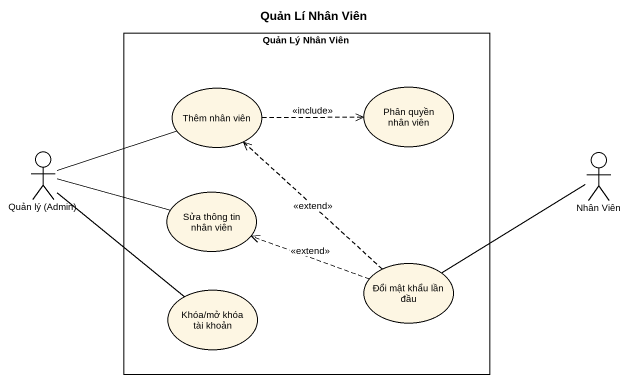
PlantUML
@startuml
title Quản Lí Nhân Viên
rectangle "Quản Lý Nhân Viên" as Quản_Lý_Nhân_Viên {
  usecase "Thêm nhân viên" as Thêm_nhân_viên
  usecase "Phân quyền nhân viên" as Phân_quyền_nhân_viên
  usecase "Sửa thông tin nhân viên" as Sửa_thông_tin_nhân_viên
  usecase "Đổi mật khẩu lần đầu" as Đổi_mật_khẩu_lần_đầu
  usecase "Khóa/mở khóa tài khoản" as Khóa_mở_khóa_tài_khoản
}
actor "Quản lý (Admin)" as Quản_lý_Admin
actor "Nhân Viên" as Nhân_Viên
Thêm_nhân_viên .right.> Phân_quyền_nhân_viên : <<include>>
Quản_lý_Admin -right- Thêm_nhân_viên
Quản_lý_Admin -right- Sửa_thông_tin_nhân_viên
Quản_lý_Admin -- Khóa_mở_khóa_tài_khoản
Nhân_Viên -left- Đổi_mật_khẩu_lần_đầu
Đổi_mật_khẩu_lần_đầu .up.> Thêm_nhân_viên : <<extend>>
Đổi_mật_khẩu_lần_đầu .left.> Sửa_thông_tin_nhân_viên : <<extend>>
@enduml
